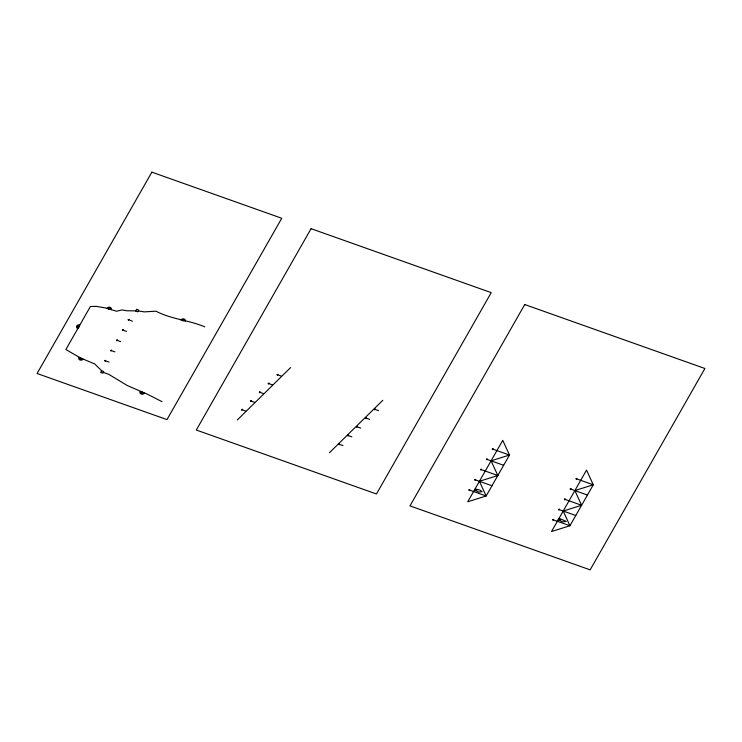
<?xml version="1.0" encoding="UTF-8"?>
<svg xmlns="http://www.w3.org/2000/svg" width="742" height="742" viewBox="0 0 742 742"><rect width="100%" height="100%" fill="white"/><g stroke="black" fill="none" stroke-linecap="round" stroke-linejoin="round"><path stroke-width="1.11" d="M565.951 521.431L562.807 521.886L558.188 519.836M101.626 370.768L100.652 372.475L102.748 373.217L103.722 371.51L101.626 370.768L94.828 364.016L80.09 357.783L65.89 349.51L90.413 306.474L96.497 306.4L105.531 307.976L116.633 311.223L122.031 309.924L126.845 310.768L135.767 310.87M474.398 490.091L479.017 492.141L482.189 491.603L479.879 490.1L475.474 488.969M237.31 419.963L290.641 367.559M329.476 452.685L382.816 400.281M128.487 320.396L128.227 319.681L129.071 319.366M122.653 330.635L122.393 329.921L123.237 329.606M116.819 340.866L116.55 340.161L117.403 339.845M110.975 351.105L110.716 350.4L111.56 350.085M105.141 361.345L104.882 360.64L105.726 360.324M277.406 375.359L277.146 374.654L277.99 374.339M268.521 384.096L268.261 383.391L269.105 383.076M259.626 392.833L259.366 392.119L260.21 391.804M250.74 401.57L250.481 400.856L251.325 400.541M241.846 410.298L241.586 409.593L242.43 409.278M374.608 409.872L374.348 409.167L375.192 408.851M365.723 418.609L365.454 417.894L366.307 417.579M356.828 427.346L356.568 426.631L357.412 426.316M347.942 436.073L347.673 435.368L348.527 435.053M339.048 444.81L338.788 444.106L339.632 443.79M492.567 449.652L492.308 448.947L493.152 448.632M486.733 459.892L486.474 459.187L487.318 458.871M480.899 470.131L480.64 469.426L481.484 469.111M475.066 480.371L474.797 479.666L475.65 479.341M469.222 490.61L468.963 489.896L469.807 489.581M576.358 479.406L576.098 478.692L576.942 478.377M570.524 489.646L570.264 488.932L571.108 488.616M564.69 499.885L564.43 499.171L565.274 498.856M558.856 510.116L558.596 509.411L559.44 509.095M553.022 520.355L552.762 519.65L553.606 519.335M473.572 491.538L486.14 495.999L479.406 481.298L497.817 475.52L491.083 460.819L509.485 455.05L502.751 440.349L467.738 501.777L486.14 495.999L509.485 455.05L496.917 450.579M557.363 521.283L569.939 525.744L563.206 511.043L581.607 505.274L574.874 490.573L593.275 484.795L586.542 470.094L551.529 531.522L569.939 525.744L593.275 484.795L580.708 480.334M558.605 519.112L560.535 519.864L558.42 519.437M138.253 310.935L144.291 311.881L156.005 311.204C171.235 319.292 189.145 320.154 204.755 326.832M559.069 518.296L565.979 521.32M474.63 489.692L476.818 490.156L474.815 489.358M128.227 319.681L132.41 321.175M492.308 448.947L496.5 450.431M576.098 478.692L580.29 480.185M277.146 374.654L281.339 376.138M374.348 409.167L378.541 410.651M122.393 329.921L126.576 331.405M486.474 459.187L490.657 460.671M491.083 460.819L503.651 465.28M570.264 488.932L574.456 490.425M574.874 490.573L587.441 495.035M268.261 383.391L272.444 384.875M365.454 417.894L369.646 419.388M116.55 340.161L120.742 341.645M480.64 469.426L484.823 470.91M485.24 471.059L497.817 475.52M564.43 499.171L568.622 500.664M569.04 500.813L581.607 505.274M259.366 392.119L263.558 393.612M356.568 426.631L360.76 428.115M110.716 350.4L114.908 351.884M474.797 479.666L478.989 481.15M479.406 481.298L491.974 485.76M558.596 509.411L562.779 510.895M563.206 511.043L575.773 515.514M250.481 400.856L254.664 402.34M347.673 435.368L351.866 436.853M104.882 360.64L109.074 362.124M468.963 489.896L473.155 491.389M552.762 519.65L556.945 521.134M241.586 409.593L245.778 411.077M338.788 444.106L342.98 445.59M103.24 372.363L108.712 374.302L127.346 385.58L147.445 394.215L162.081 401.691M182.013 320.312A1.159 0.927 -3.1 0 1 184.183 320.887M143.262 392.731A1.159 0.927 -3.1 0 1 141.731 393.214A1.159 0.927 -3.1 0 1 141.165 391.989M78.031 328.53A2.309 1.864 -3.1 0 1 76.639 326.072A2.309 1.864 -3.1 0 1 79.821 325.07M82.037 358.738A1.159 0.927 -3.1 0 1 80.396 359.119A1.159 0.927 -3.1 0 1 80.09 357.783M108.035 308.709A1.159 0.927 -3.1 0 1 109.528 308.143A1.159 0.927 -3.1 0 1 110.187 309.34M83.048 359.156A2.309 1.864 -3.1 0 1 79.774 359.916A2.309 1.864 -3.1 0 1 79.162 357.245M106.959 308.394A2.309 1.864 -3.1 0 1 109.946 307.271A2.309 1.864 -3.1 0 1 111.263 309.655M180.927 320.025A2.309 1.864 -3.1 0 1 183.84 318.921A2.309 1.864 -3.1 0 1 185.277 321.184M144.31 393.102A2.309 1.864 -3.1 0 1 141.203 394.048A2.309 1.864 -3.1 0 1 140.155 391.553M78.309 326.74L79.227 326.758L78.318 326.684M80.553 358.303L81.481 358.34L80.563 358.247M108.657 309.006L109.575 309.043L108.657 308.978M141.759 392.332L142.677 392.379L141.768 392.286M182.606 320.665L183.524 320.711L182.606 320.646M79.292 325.905L78.402 327.639A1.159 0.927 -3.1 0 1 77.706 326.406A1.159 0.927 -3.1 0 1 79.292 325.905M151.86 172.153L37.1 373.504L166.978 419.61L281.747 218.259L151.86 172.153M136.639 309.34L135.665 311.046L137.762 311.788L138.735 310.082L136.639 309.34M311.074 228.675L196.305 430.026L376.463 493.987L491.223 292.636L311.074 228.675M524.742 304.535L409.983 505.886L590.14 569.847L704.9 368.496L524.742 304.535"/></g></svg>
